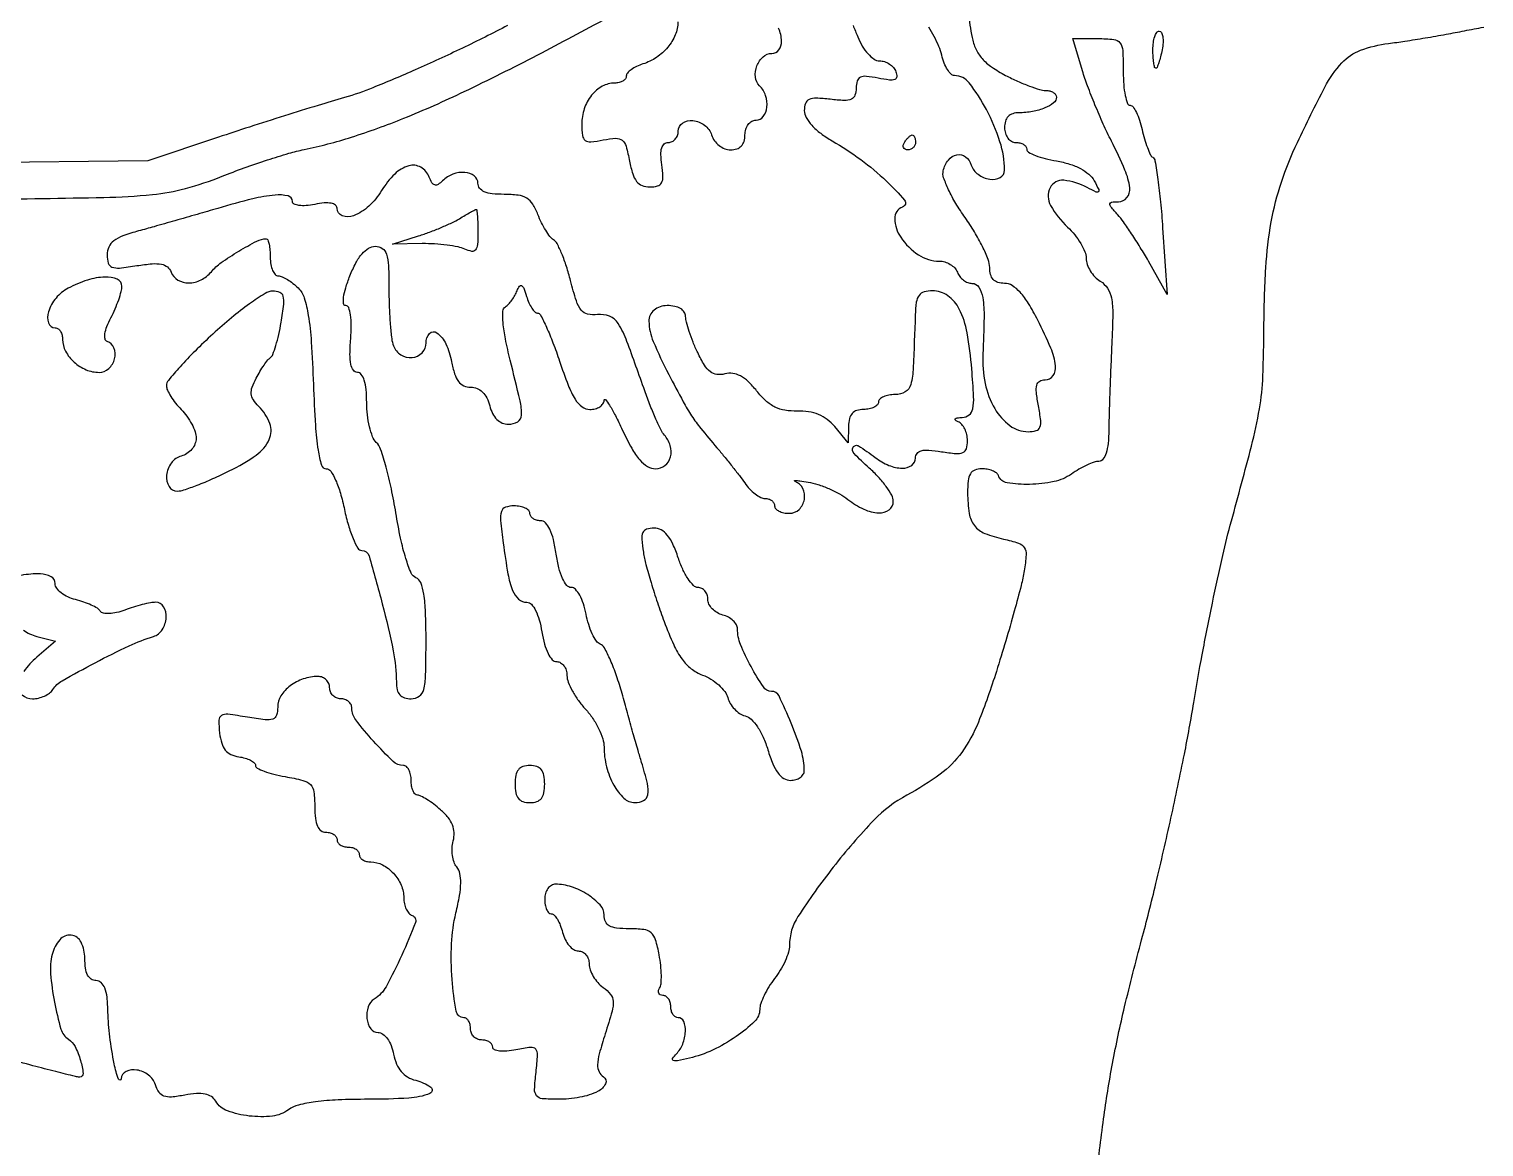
# Model space of a CAD drawing. Extents: x 1 to 512, y 0 to 407.
# Drawn here: x 278.5 to 474.6, y 157.6 to 308.3 of the extents above; entities that cross this region are included whole.
import ezdxf

# ---------------------------------------------------------------- set-up
doc = ezdxf.new("R2010")
doc.units = 0

msp = doc.modelspace()

# ---------------------------------------------------------------- linework, layer by layer
for points in [[(272, 285.318197, 0.001685), (288.547956, 285.587777, 0.018979), (295.103484, 285.965873, 0.042747), (299.555329, 286.780607, 0.028086), (304.5, 288.433542, -0.00845), (307.477106, 289.560483, -0.007334), (310.633933, 290.642834, -0.007397), (313.521109, 291.538592, -0.021412), (315.551686, 292.042456, 0.027236), (321.957972, 293.711502, 0.018858), (329.000741, 296.258695, 0.015492), (337.152471, 299.857379, 0.008292), (347, 304.776835, 0.003509), (356.457997, 309.784012, 0.03925)], [(405.10387, 310.424496, 0.020628), (405.617004, 307.164981, 0.059287), (406.128366, 305.600081, 0.072544), (406.969833, 304.313209, 0.061638), (408.260266, 303.172844, 0.030043), (410.147797, 302.039981, 0.013963), (411.753941, 301.259042, 0.0156), (413.343491, 300.599245, 0.015037), (414.725195, 300.12262, 0.075669), (415.530794, 300, -0.058872), (416.092686, 299.933611, -0.07789), (416.568421, 299.737678, -0.096434), (416.887101, 299.447615, -0.161405), (417, 299.106989, -0.231778), (416.62162, 298.334582, -0.066781), (415.438854, 297.647276, -0.054672), (413.777572, 297.162711, -0.043671), (411.918213, 297, 0.078953), (411.094591, 296.86913, 0.123399), (410.489777, 296.489341, 0.119873), (410.124377, 295.859829, 0.071952), (410, 295, 0.072314), (410.111864, 294.230589, 0.08892), (410.4375, 293.583333, 0.10214), (410.924246, 293.153209, 0.130775), (411.5, 293, -0.058897), (412.073669, 292.93219, -0.077911), (412.559375, 292.73207, -0.096447), (412.884733, 292.435806, -0.161345), (413, 292.087898, 0.272024), (413.231535, 291.693812, 0.032799), (414.178829, 291.244564, 0.031721), (415.475358, 290.823761, 0.020765), (417.013036, 290.497798, -0.033141), (418.75494, 290.083275, -0.045879), (420.238458, 289.470732, -0.053487), (421.379703, 288.706369, -0.095888), (422.08873, 287.834206, -0.009087), (422.701684, 286.637097, -0.32601), (422.650446, 286.347708, -0.315277), (422.355287, 286.301757, -0.008753), (421.141435, 286.924306, 0.097241), (417.977046, 287.894592, 0.313408), (416.150392, 286.887726, 0.247579), (416.212217, 284.491403, 0.078208), (418.5, 281.58758, -0.036602), (419.456653, 280.561127, -0.035354), (420.265625, 279.394662, -0.03748), (420.826261, 278.265258, -0.09676), (421, 277.375876, 0.085443), (421.139898, 276.563196, 0.053088), (421.55925, 275.688428, 0.051402), (422.175559, 274.887419, 0.063592), (422.903831, 274.292132, -0.107478), (423.888283, 273.332979, -0.101122), (424.412503, 272.0308, -0.049162), (424.588629, 269.911514, -0.008095), (424.459044, 265.801585, 0.001737), (424.321518, 262.694588, 0.001454), (424.196614, 259.396403, 0.001466), (424.10003, 256.380286, 0.004022), (424.055213, 254.25, -0.020993), (423.954163, 252.413614, -0.051775), (423.685799, 251.092512, -0.083015), (423.272478, 250.277857, -0.238269), (422.722506, 250, 0.084504), (422.070712, 249.889049, 0.023381), (421.104593, 249.498716, 0.022909), (420.035174, 248.946671, 0.022172), (419.008643, 248.293501, -0.100571), (416.667369, 247.274391, -0.047366), (413.376413, 246.892859, -0.046224), (410.348109, 247.110132, -0.270299), (409.166667, 248.089173, 0.150375), (408.901468, 248.438502, 0.059644), (408.368229, 248.732445, 0.051881), (407.674635, 248.932626, 0.044356), (406.916667, 249, 0.092788), (405.982726, 248.825178, 0.169435), (405.399424, 248.328084, 0.107719), (405.093534, 247.38848, 0.026214), (405.015313, 245.75, 0.03729), (405.234729, 242.987403, 0.127594), (405.943256, 241.34655, 0.132844), (407.341174, 240.294354, 0.041862), (409.863889, 239.521162, -0.023458), (411.881557, 238.983051, -0.172658), (412.663575, 238.389192, -0.165437), (412.91226, 237.421172, -0.021112), (412.654179, 235.256381, -0.022697), (412.241652, 233.284806, -0.004547), (411.315776, 229.814709, -0.004797), (410.161803, 225.79302, -0.004461), (408.903395, 221.695132, -0.017675), (406.468917, 214.861103, -0.062139), (404.227999, 210.775434, -0.07688), (401.320785, 207.83228, -0.037233), (396.836425, 204.997959, 0.079585), (392.395348, 201.635454, 0.024936), (386.913303, 195.309423, 0.021858), (382.14958, 188.643364, 0.145199), (381, 184.768182, -0.074514), (380.861032, 183.840865, -0.030285), (380.4125, 182.642186, -0.029136), (379.765468, 181.389788, -0.032861), (379, 180.272871, 0.02744), (378.234044, 179.180799, 0.02678), (377.585493, 178.00272, 0.027797), (377.130509, 176.908664, 0.08377), (376.993167, 176.115141, -0.20302), (376.30156, 174.501095, -0.04004), (373.808938, 172.463299, -0.040897), (370.642691, 170.635456, -0.054155), (367.5, 169.546348, -0.008564), (365.902083, 169.208657, -0.128872), (365.339539, 169.245381, -0.494341), (365.248124, 169.511351, -0.047535), (365.75, 170.129237, 0.102122), (366.606374, 171.454701, 0.07987), (366.965451, 173.133749, 0.106347), (366.745584, 174.490857, 0.308866), (366, 175, -0.148195), (365.618646, 175.115568, -0.098894), (365.29375, 175.440625, -0.082425), (365.074694, 175.926543, -0.064853), (365, 176.5, 0.06887), (364.920655, 177.073318, 0.085131), (364.688914, 177.559375, 0.099915), (364.344827, 177.884374, 0.140337), (363.940983, 178, -0.106462), (363.584927, 178.076682, -0.180931), (363.371512, 178.288753, -0.163219), (363.337283, 178.607478, -0.084443), (363.489487, 178.98299, 0.118539), (363.685083, 179.578004, 0.023313), (363.724734, 180.710348, 0.02353), (363.645202, 182.064433, 0.019934), (363.437213, 183.48299, 0.026033), (362.947469, 185.506153, 0.142447), (362.344346, 186.441859, 0.150041), (361.350464, 186.882605, 0.029894), (359.388709, 187, -0.024674), (357.693856, 187.08369, -0.099992), (356.710551, 187.385707, -0.165527), (356.187938, 187.951897, -0.104709), (356, 188.839485, 0.189083), (355.463484, 190.207491, 0.064386), (353.79432, 191.598336, 0.059969), (351.606351, 192.64529, 0.081809), (349.452947, 193, 0.136526), (348.898881, 192.845837, 0.100277), (348.426803, 192.4125, 0.086437), (348.109029, 191.764329, 0.070964), (348, 191, 0.042643), (348.06542, 190.234324, 0.062301), (348.261905, 189.5875, 0.081793), (348.550695, 189.149179, 0.209225), (348.891592, 189, -0.208396), (349.277325, 188.831931, -0.050787), (349.705595, 188.265625, -0.043524), (350.105107, 187.457251, -0.031538), (350.410644, 186.5, 0.052514), (350.760596, 185.543788, 0.061291), (351.288816, 184.734375, 0.071387), (351.906036, 184.184637, 0.147328), (352.519052, 184, -0.119389), (353.083904, 183.863175, -0.100671), (353.564972, 183.477348, -0.092147), (353.888029, 182.900314, -0.081833), (354, 182.220759, 0.086506), (354.135889, 181.441205, 0.048414), (354.548699, 180.568691, 0.046406), (355.153281, 179.741955, 0.055585), (355.867911, 179.095204, -0.063392), (356.879918, 178.150269, -0.163168), (357.236735, 177.229106, -0.080643), (357.080824, 175.877727, -0.008427), (356.157541, 172.813478, 0.0103), (355.361336, 170.134693, 0.057052), (355.130691, 168.652072, 0.122141), (355.322905, 167.716966, 0.143834), (355.924729, 167.04652, -0.384958), (356.200721, 166.094897, -0.166186), (355.190007, 165.077346, -0.070021), (352.746055, 164.26855, -0.044975), (349.766542, 164, -0.020626), (347.669728, 164.086533, -0.205441), (346.910018, 164.489546, -0.184407), (346.633685, 165.343083, -0.016152), (346.827764, 167.650393, 0.011958), (347.047411, 170.023254, 0.201988), (346.797696, 170.751763, 0.246716), (346.130007, 171.001703, 0.017955), (344.126964, 170.675393, -0.026574), (342.892858, 170.496114, -0.05066), (341.891428, 170.506237, -0.075318), (341.222128, 170.685499, -0.298073), (341, 171.025, 0.15175), (340.884488, 171.396835, 0.098319), (340.559375, 171.713594, 0.0812), (340.073516, 171.927269, 0.063155), (339.5, 172, -0.099038), (338.927543, 172.114514, -0.097945), (338.440625, 172.440625, -0.097945), (338.114514, 172.927543, -0.099038), (338, 173.5, 0.057167), (337.934188, 174.073731, 0.076482), (337.739603, 174.559375, 0.095492), (337.451705, 174.884883, 0.165545), (337.113544, 175, -0.364103), (336.047377, 175.895046, -0.024352), (335.510552, 180.154513, -0.030963), (335.439333, 184.975956, -0.047113), (336.028762, 189.119894, 0.015199), (336.516435, 191.464764, 0.038932), (336.68394, 193.189215, 0.056091), (336.566015, 194.452783, 0.122508), (336.146683, 195.323258, -0.09124), (335.781422, 195.975113, -0.048096), (335.56677, 196.881039, -0.045671), (335.521431, 197.882215, -0.052486), (335.665208, 198.827754, 0.072849), (335.78978, 199.952191, 0.087375), (335.568734, 200.99227, 0.076282), (334.971086, 201.998422, 0.042046), (333.970347, 203.025718, 0.016933), (333.036714, 203.781617, 0.020761), (332.11386, 204.420055, 0.01972), (331.308054, 204.885992, 0.121802), (330.84699, 205, -0.217397), (330.522926, 205.147891, -0.078645), (330.248803, 205.5875, -0.059801), (330.06204, 206.234221, -0.040441), (330, 207, 0.050847), (329.921974, 207.765282, 0.0708), (329.689691, 208.4125, 0.090893), (329.346862, 208.847697, 0.182558), (328.943629, 209, -0.193719), (327.549352, 209.561257, -0.018273), (324.934614, 212.263944, -0.019354), (322.533735, 215.151593, -0.165207), (322, 216.722861, 0.116702), (321.884728, 217.210005, 0.100529), (321.559375, 217.62484, 0.092997), (321.072846, 217.903318, 0.083795), (320.5, 218, -0.099038), (319.927543, 218.114514, -0.097945), (319.440625, 218.440625, -0.097945), (319.114514, 218.927543, -0.099038), (319, 219.5, 0.103508), (318.880228, 220.072364, 0.098889), (318.540063, 220.559375, 0.096831), (318.031908, 220.88573, 0.094741), (317.434259, 221, 0.081897), (315.455514, 220.673704, 0.080725), (313.675374, 219.72886, 0.089732), (312.434534, 218.377405, 0.141883), (312, 216.876918, -0.074608), (311.835478, 215.780479, -0.242065), (311.337438, 215.269804, -0.111331), (310.315881, 215.166089, -0.0117), (307.923855, 215.512865, 0.009421), (305.263969, 215.910862, 0.164637), (304.418696, 215.742454, 0.270156), (304.065816, 215.126244, 0.026574), (304.173855, 213.350763, 0.043991), (304.450429, 211.999134, 0.098467), (304.938009, 211.076288, 0.114405), (305.687297, 210.494029, 0.073058), (306.75, 210.180449, -0.034702), (307.611536, 209.996409, -0.04927), (308.339063, 209.707267, -0.060463), (308.842851, 209.364429, -0.216408), (309, 209.018347, 0.279544), (309.22207, 208.652186, 0.029426), (310.175, 208.22478, 0.02963), (311.467204, 207.820034, 0.019235), (313, 207.5, -0.019316), (315.39377, 206.999798, -0.138792), (316.407411, 206.418828, -0.164854), (316.877115, 205.440885, -0.030258), (317, 203.412102, 0.026678), (317.082988, 201.857819, 0.077026), (317.359903, 200.818684, 0.129132), (317.833715, 200.221884, 0.162131), (318.5, 200, -0.064853), (319.073457, 199.925306, -0.082425), (319.559375, 199.70625, -0.098894), (319.884432, 199.381354, -0.148195), (320, 199, 0.148195), (320.115568, 198.618646, 0.098894), (320.440625, 198.29375, 0.082425), (320.926543, 198.074694, 0.064853), (321.5, 198, -0.064853), (322.073457, 197.925306, -0.082425), (322.559375, 197.70625, -0.098894), (322.884432, 197.381354, -0.148195), (323, 197, 0.154765), (323.120948, 196.618614, 0.09778), (323.461607, 196.29375, 0.080164), (323.97055, 196.074515, 0.061768), (324.571429, 196, -0.123606), (326.143743, 195.605274, -0.084794), (327.602235, 194.470725, -0.082134), (328.639878, 192.87513, -0.103542), (329, 191.154762, 0.052765), (329.08341, 190.366574, 0.058269), (329.329819, 189.64073, 0.066232), (329.692943, 189.081559, 0.136036), (330.12279, 188.792403, -0.428589), (330.572018, 187.836277, -0.013575), (328.726304, 183.442976, -0.018694), (326.605039, 179.185702, -0.130121), (325.019016, 177.511752, 0.177173), (324.198313, 176.468395, 0.107281), (324.036329, 174.88682, 0.121936), (324.541839, 173.520476, 0.248367), (325.525, 173, -0.158303), (326.171373, 172.790094, -0.079455), (326.784227, 172.175791, -0.063371), (327.294324, 171.239991, -0.043802), (327.633779, 170.081106, 0.04901), (328.039187, 168.748554, 0.077288), (328.660195, 167.730065, 0.084571), (329.514367, 167.010257, 0.07152), (330.608779, 166.562054, -0.090952), (332.627511, 165.642789, -0.597069), (332.529633, 164.791251, -0.080784), (329.676974, 164.157484, -0.014351), (324.19113, 164, 0.010112), (320.149059, 163.918241, 0.02236), (317.075765, 163.655882, 0.028329), (314.8139, 163.229045, 0.097359), (313.466679, 162.599294, -0.130013), (311.279722, 161.744012, -0.057634), (308.156822, 161.746893, -0.058215), (305.216052, 162.442786, -0.173818), (303.648667, 163.743954, 0.115629), (303.059376, 164.359048, 0.096075), (302.217567, 164.700188, 0.067429), (301.053358, 164.768727, 0.027405), (299.475841, 164.561446, -0.023031), (297.681549, 164.309704, -0.109031), (296.657537, 164.437198, -0.162072), (295.997644, 164.951908, -0.070038), (295.509787, 165.969165, 0.154805), (294.595487, 167.264861, 0.121081), (293.00679, 167.951832, 0.157869), (291.563016, 167.739514, 0.259944), (290.881685, 166.75, -0.801019), (290.527633, 166.705259, -0.038092), (289.957674, 168.767665, -0.017351), (289.370746, 172.433028, -0.024067), (289.118315, 175.75, 0.019224), (288.985563, 177.750111, 0.064868), (288.682033, 179.021948, 0.119744), (288.191457, 179.735675, 0.184621), (287.5, 180, -0.152103), (286.851045, 180.202091, -0.12651), (286.375, 180.75, -0.082504), (286.088963, 181.677925, -0.033607), (286, 183, 0.114685), (285.495671, 185.169841, 0.253847), (284.151726, 186.12294, 0.25267), (282.61454, 185.517312, 0.114142), (281.596751, 183.529462, 0.081778), (281.380219, 180.917534, 0.027336), (281.898258, 177.107543, 0.023053), (282.771882, 173.473086, 0.181124), (283.791611, 172.104509, -0.135268), (284.680645, 171.110721, -0.042958), (285.415358, 169.24449, -0.04656), (285.76185, 167.500608, -0.444738), (285.310358, 167, -0.060604), (284.720466, 167.071763, -0.001511), (282.086429, 167.730726, -0.003232), (278.99869, 168.534388, -0.002194), (275.492971, 169.487577, 0.014301)], [(343, 308.7595, -0.008355), (336.898455, 305.708252, -0.007794), (330.55625, 302.788722, -0.007794), (324.84209, 300.3712, -0.026124), (321, 299.044813, 0.004191), (317.45207, 297.991621, 0.002007), (312.9125, 296.582602, 0.001989), (308.184703, 295.073631, 0.002837), (304, 293.693352), (294.5, 290.5), (270.5, 290.254837, 0.001912)], [(365.968197, 309.25, -0.094188), (365.600109, 307.48846, -0.075254), (364.59433, 305.82584, -0.071535), (363.083415, 304.463591, -0.071005), (361.246162, 303.578129, 0.03536), (360.386366, 303.236687, 0.045921), (359.65981, 302.800685, 0.053396), (359.154711, 302.34045, 0.1833), (359, 301.932612, -0.164917), (358.879376, 301.576849, -0.09564), (358.538393, 301.273955, -0.076695), (358.029613, 301.069253, -0.057421), (357.428571, 301, 0.127122), (355.757753, 300.568226, 0.098277), (354.316018, 299.349671, 0.088608), (353.338219, 297.544477, 0.080086), (353, 295.446429, 0.030052), (353.092334, 293.911552, 0.207817), (353.464896, 293.27565, 0.185776), (354.21241, 293.073863, 0.023427), (355.897254, 293.329451, -0.032795), (357.598051, 293.554973, -0.189115), (358.446843, 293.285369, -0.156547), (358.97599, 292.475696, -0.020712), (359.442567, 290.454451, 0.028765), (359.86042, 288.768583, 0.091721), (360.397269, 287.745907, 0.132811), (361.13725, 287.194513, 0.094356), (362.158812, 287, 0.063497), (363.216267, 287.134834, 0.207916), (363.759238, 287.559413, 0.137963), (363.946304, 288.384445, 0.02363), (363.786692, 290, -0.02709), (363.66262, 291.351274, -0.081358), (363.77774, 292.267697, -0.14566), (364.122179, 292.797332, -0.178073), (364.673193, 293, 0.112289), (365.179336, 293.11512, 0.10016), (365.61025, 293.440625, 0.094351), (365.899348, 293.92725, 0.087199), (366, 294.5, -0.248215), (366.587746, 295.611001, -0.178939), (367.974494, 295.955472, -0.134648), (369.562475, 295.32426, -0.155597), (370.5, 294, 0.081113), (370.887511, 293.235622, 0.069591), (371.516015, 292.5875, 0.071315), (372.281172, 292.149993, 0.094537), (373.067388, 292, 0.077711), (373.899705, 292.130147, 0.123703), (374.508423, 292.508717, 0.120774), (374.875191, 293.137742, 0.071998), (375, 294, -0.072314), (375.111864, 294.769411, -0.08892), (375.4375, 295.416667, -0.10214), (375.924246, 295.846791, -0.130775), (376.5, 296, 0.236578), (377.470982, 296.486664, 0.136096), (377.956403, 297.734344, 0.106138), (377.779823, 299.318997, 0.116255), (376.967217, 300.632783, -0.173675), (376.409969, 301.811922, -0.114685), (376.607454, 303.312987, -0.117711), (377.438559, 304.544842, -0.187897), (378.606989, 305, 0.233977), (379.574698, 305.479069, 0.174622), (379.938531, 306.63204, 0.092958), (379.528708, 308.418773, 0.042322)], [(389.566684, 308.779436, -0.007337), (390.19935, 307.25, 0.039458), (390.820188, 305.985577, 0.049962), (391.592151, 304.938167, 0.058432), (392.403484, 304.227887, 0.151737), (393.137123, 304, -0.080974), (393.80952, 303.890388, -0.065654), (394.466923, 303.569326, -0.066525), (395.010337, 303.094366, -0.088544), (395.348627, 302.533877, -0.102814), (395.459636, 301.852493, -0.303004), (395.192763, 301.487871, -0.121022), (394.468258, 301.408092, -0.01655), (392.955615, 301.658877, 0.021961), (391.368847, 301.904347, 0.134115), (390.557205, 301.775801, 0.219711), (390.13706, 301.291454, 0.070613), (390, 300.325801, -0.085299), (389.833178, 299.355045, -0.208384), (389.348353, 298.835934, -0.113337), (388.393834, 298.65934, -0.018364), (386.5, 298.810207, 0.018361), (384.605794, 298.961115, 0.113405), (383.651425, 298.784429, 0.208439), (383.166721, 298.265071, 0.085181), (383, 297.293547, 0.130478), (383.248545, 296.357323, 0.055997), (384.017322, 295.304821, 0.046061), (385.207679, 294.226606, 0.03039), (386.75, 293.20909, -0.028391), (390.605205, 290.68774, -0.029686), (394.089992, 287.780369, -0.030253), (396.5075, 285.214539, -0.522438), (396.25, 284.275794, 0.325876), (395.184941, 282.720815, 0.142563), (395.997375, 280.208117, 0.09786), (398.39198, 277.840379, 0.147214), (401.184394, 277, -0.073243), (401.945494, 276.887908, -0.064138), (402.680081, 276.559375, -0.066866), (403.278207, 276.073528, -0.097475), (403.638374, 275.5, 0.074185), (403.962529, 274.926569, 0.064359), (404.454091, 274.440625, 0.06686), (405.031441, 274.111903, 0.096313), (405.606989, 274, -0.258853), (406.527897, 273.489002, -0.101361), (407.051264, 272.079748, -0.042386), (407.235379, 269.409385, -0.007864), (407.079673, 264.485221, 0.062502), (407.388207, 260.512284, 0.081395), (408.687691, 257.10929, 0.100497), (410.728209, 254.817799, 0.162136), (413.183871, 254, 0.067404), (414.256949, 254.14532, 0.235593), (414.761548, 254.598676, 0.125625), (414.876685, 255.506521, 0.015415), (414.565978, 257.5, -0.017075), (414.291066, 259.303117, -0.09171), (414.356051, 260.289997, -0.199181), (414.740179, 260.803905, -0.134733), (415.454687, 261, 0.2427), (416.54358, 261.56163, 0.186821), (416.878205, 262.877458, 0.070774), (416.238817, 265.264954, 0.016513), (414.483154, 269.033244, 0.019379), (413.228953, 271.287201, 0.047436), (412.094542, 272.806604, 0.069042), (411.026113, 273.700696, 0.14065), (409.983154, 274, -0.074182), (409.103294, 274.131261, -0.131148), (408.484302, 274.51675, -0.124953), (408.121016, 275.174873, -0.064028), (408, 276.116023, 0.092957), (407.791879, 277.225804, 0.021567), (407.024974, 278.971695, 0.021533), (405.951313, 280.936666, 0.019612), (404.680763, 282.866023, -0.020627), (403.437539, 284.762255, -0.025499), (402.44705, 286.627821, -0.025253), (401.790362, 288.240946, -0.140494), (401.73769, 289.164856, -0.10933), (402.425642, 290.626131, -0.17897), (403.572372, 291.343165, -0.219922), (404.732904, 291.07347, -0.151692), (405.516196, 289.948971, 0.160631), (406.420476, 288.697915, 0.118436), (408.011953, 288.0426, 0.161193), (409.408655, 288.274888, 0.279672), (409.994423, 289.25, 0.076829), (409.383115, 293.091281, 0.04401), (407.555188, 297.42514, 0.04232), (405.246837, 301.01311, 0.232697), (403.241113, 302, -0.203575), (402.800312, 302.187231, -0.053049), (402.317208, 302.807813, -0.045097), (401.870675, 303.697103, -0.032995), (401.534278, 304.75, 0.036695), (401.141495, 305.948746, 0.023356), (400.520274, 307.279687, 0.023439), (399.784246, 308.535103, 0.039692)], [(422.360525, 153, -0.009121), (423.346895, 161.366848, -0.012634), (424.556804, 168.823495, -0.012029), (426.190844, 176.483122, -0.007213), (428.480401, 185.5, 0.007053), (430.412941, 193.100608, 0.004616), (432.435776, 201.9125, 0.004643), (434.248092, 210.536672, 0.008874), (435.515892, 217.5, -0.005864), (436.648166, 223.938678, -0.004619), (438.020311, 230.884375, -0.004672), (439.415233, 237.314564, -0.011506), (440.591561, 242, 0.003279), (443.292043, 252.052996, 0.022384), (444.367399, 257.070852, 0.031118), (444.82901, 261.487525, 0.00986), (444.976143, 268.11351, -0.014277), (445.22436, 276.109291, -0.029871), (445.965012, 282.287645, -0.035262), (447.328321, 287.637325, -0.030772), (449.479874, 293, -0.009187), (453.190308, 300.461889, -0.066212), (455.492698, 303.741768, -0.11854), (457.998695, 305.421623, -0.057488), (461.768314, 306.342949, 0.006684), (463.974214, 306.649825, 0.003449), (466.725692, 307.08961, 0.003427), (469.549636, 307.580898, 0.005183), (472, 308.050804, -0.009774), (474.609406, 308.526417, -0.004749)], [(277.549735, 218.544125, 0.187427), (278.95031, 218, 0.057607), (279.755648, 218.093095, 0.049571), (280.562625, 218.368815, 0.052065), (281.251648, 218.774687, 0.092083), (281.70031, 219.25554, -0.122836), (282.921723, 220.414617, -0.007386), (287.400235, 222.861237, -0.011809), (291.978937, 225.138941, -0.03504), (295.25, 226.399931, 0.180619), (296.433455, 227.309494, 0.123051), (296.961989, 228.94113, 0.151957), (296.615066, 230.401631, 0.264945), (295.5651, 231, 0.046591), (294.831216, 230.931466, 0.014518), (293.749138, 230.694866, 0.014373), (292.54935, 230.358878, 0.015384), (291.398068, 229.961246, -0.031673), (290.286568, 229.617422, -0.047601), (289.28253, 229.474352, -0.058813), (288.498245, 229.530192, -0.202614), (288.082969, 229.807273, 0.111549), (287.682743, 230.192282, 0.026661), (286.863435, 230.629852, 0.026092), (285.845496, 231.042403, 0.023219), (284.75, 231.36508, -0.047896), (283.697928, 231.732199, -0.058314), (282.807813, 232.275432, -0.068948), (282.201168, 232.902723, -0.159069), (282, 233.519052, 0.27435), (281.448695, 234.448175, 0.119248), (280.009291, 234.834747, 0.052397), (277.423533, 234.628225, 0.012898)], [(277.741054, 227.259188, 0.058671), (278.557652, 226.749812, 0.048691), (279.522736, 226.404938), (282.045472, 225.771771), (279.522736, 223.604049, 0.060037), (277.76385, 221.681658, 0.130557)]]:
    msp.add_lwpolyline(points, format="xyb")
for points in [[(431.244751, 305.5, -0.013875), (431.033865, 304.5418, -0.021857), (430.7946, 303.734375, -0.017542), (430.556361, 303.114399, -0.300822), (430.383423, 303, -0.347462), (430.232649, 303.119163, -0.020244), (430.11263, 303.734375, -0.023639), (430.027631, 304.541581, -0.014412), (430, 305.5, -0.032714), (430.062724, 306.457653, -0.050289), (430.253015, 307.265625, -0.064968), (430.530586, 307.823693, -0.249889), (430.861328, 308, -0.285831), (431.156008, 307.816555, -0.076393), (431.329256, 307.265625, -0.053628), (431.365641, 306.458177, -0.031701)], [(426, 302.5, 0.019264), (426.066482, 300.775129, 0.031193), (426.27041, 299.321875, 0.03258), (426.561962, 298.255655, 0.31998), (426.920545, 298, -0.239872), (427.321161, 297.796073, -0.041348), (427.777799, 297.045313, -0.037139), (428.20903, 295.994909, -0.025424), (428.546177, 294.75, 0.016663), (428.869136, 293.468967, 0.020931), (429.25669, 292.307812, 0.019611), (429.652999, 291.378786, 0.131675), (429.974823, 291, -0.203413), (430.283749, 290.512435, -0.005725), (430.667767, 288.004931, -0.01082), (431.027985, 284.989078, -0.007121), (431.317721, 281.506149), (431.937061, 272.512297), (429.389881, 277.006149, 0.008698), (428.299021, 278.854966, 0.008302), (427.127885, 280.693994, 0.008271), (426.040058, 282.283376, 0.029131), (425.266363, 283.25, -0.009259), (424.335507, 284.322702, -0.187428), (424.200082, 284.723767, -0.370614), (424.413306, 284.950477, -0.026557), (425.345012, 285, 0.229512), (426.501327, 285.560289, 0.198164), (426.873672, 286.869336, 0.073009), (426.233469, 289.276913, 0.015843), (424.406853, 293.183817, -0.011498), (423.318234, 295.460465, -0.008016), (422.190929, 298.075575, -0.00809), (421.19003, 300.619879, -0.016572), (420.504721, 302.650573), (419.195736, 307), (422.597868, 307, -0.025853), (424.726496, 306.889861, -0.207936), (425.560993, 306.419325, -0.150948), (425.930257, 305.400501, -0.012021)], [(398, 293, -0.105053), (397.918938, 292.618444, -0.099167), (397.688914, 292.29375, -0.09642), (397.345238, 292.076123, -0.093332), (396.940983, 292, -0.108972), (396.586039, 292.078288, -0.182303), (396.3746, 292.29375, -0.161196), (396.343488, 292.6179, -0.082592), (396.5, 293, -0.029505), (396.768994, 293.382774, -0.035638), (397.066025, 293.70625, -0.038439), (397.34829, 293.934461, -0.151918), (397.559017, 294, -0.210953), (397.727648, 293.92554, -0.081139), (397.870461, 293.70625, -0.061769), (397.967655, 293.382849, -0.042167)], [(326, 286.5, -0.067838), (324.283713, 284.416441, -0.092607), (322.229445, 283.123943, -0.186461), (320.701166, 283.11138, -0.312168), (320, 284.125, 0.235987), (319.786022, 284.553121, 0.118186), (319.216667, 284.799583, 0.066631), (318.280771, 284.837208, 0.026134), (317, 284.65, -0.028511), (315.829405, 284.484574, -0.051981), (314.865385, 284.504327, -0.076205), (314.216192, 284.688528, -0.293575), (314, 285.025, 0.349338), (313.396665, 285.783158, 0.079414), (311.639497, 285.902761, 0.038721), (308.627326, 285.392095, 0.010267), (303.918409, 284.109764, -0.001236), (301.14988, 283.301858, -0.000963), (298.13697, 282.437, -0.000974), (295.326541, 281.642035, -0.002369), (293.25, 281.069622, 0.021282), (291.138989, 280.400855, 0.075554), (289.896644, 279.721873, 0.121788), (289.236218, 278.900851, 0.109189), (289, 277.83205, 0.071589), (289.161133, 276.712418, 0.239555), (289.654953, 276.188797, 0.11405), (290.666337, 276.069603, 0.01219), (293.025298, 276.388055, -0.01789), (295.054414, 276.638463, -0.068636), (296.322233, 276.574959, -0.121939), (297.126286, 276.206412, -0.13377), (297.632286, 275.515863, 0.169844), (298.538677, 274.446038, 0.135996), (300.006671, 274.053792, 0.115334), (301.66542, 274.45776, 0.102742), (303.054723, 275.565937, -0.066125), (304.378747, 276.789574, -0.018469), (306.748109, 278.331848, -0.015617), (309.187062, 279.692444, -0.119977), (310.45034, 280, -0.311778), (310.663961, 279.852453, -0.036383), (310.838537, 279.265625, -0.0334), (310.960274, 278.458207, -0.020721), (311, 277.5, 0.040942), (311.07851, 276.542806, 0.060377), (311.314732, 275.734375, 0.079389), (311.66156, 275.185256, 0.215499), (312.071429, 275, -0.103165), (312.593073, 274.891212, -0.032633), (313.303637, 274.524488, -0.031015), (314.063145, 274.000745, -0.029931), (314.761622, 273.381235, -0.120903), (315.579512, 272.031401, -0.036864), (316.129077, 269.688797, -0.023355), (316.525062, 266.104567, -0.006268), (316.816029, 260.381235, 0.005527), (317.089103, 254.848192, 0.022816), (317.443532, 251.51678, 0.033976), (317.89512, 249.492972, 0.332313), (318.554937, 249, -0.25201), (319.156433, 248.676275, -0.041274), (319.81346, 247.475933, -0.034685), (320.450047, 245.726438, -0.018738), (321, 243.5, 0.01944), (321.523704, 241.392549, 0.029576), (322.155424, 239.615625, 0.029306), (322.803027, 238.306245, 0.269476), (323.329986, 238, -0.333521), (324.311588, 237.263281, -0.006456), (326.10431, 230.790907, -0.014404), (327.581226, 224.439947, -0.050017), (328.000491, 220.25, 0.056186), (328.116004, 219.223282, 0.126221), (328.472284, 218.531189, 0.138385), (329.092144, 218.134531, 0.07369), (330, 218, 0.15626), (331.07746, 218.345155, 0.17748), (331.686653, 219.236626, 0.05664), (331.948328, 221.16307, 0.005462), (332, 225.893011, 0.009052), (331.931498, 229.676384, 0.031224), (331.690058, 232.116227, 0.049291), (331.280948, 233.656803, 0.214795), (330.632342, 234.310842, -0.206186), (329.987585, 234.939907, -0.0228), (329.273931, 236.922929, -0.02277), (328.570475, 239.628984, -0.011952), (327.931081, 243.047663, 0.011909), (327.325442, 246.287379, 0.015349), (326.607719, 249.228894, 0.013139), (325.876332, 251.624694, 0.116226), (325.298739, 252.558404, -0.105475), (324.798027, 253.330672, -0.031952), (324.381505, 254.67162, -0.030434), (324.095691, 256.274686, -0.028905), (324, 257.928571, 0.022203), (323.922643, 259.669739, 0.052724), (323.672803, 260.940381, 0.083537), (323.275414, 261.730142, 0.238875), (322.742794, 262, -0.247682), (322.202978, 262.284882, -0.100932), (321.870942, 263.073672, -0.053007), (321.746364, 264.433878, -0.016198), (321.843488, 266.5, 0.019208), (321.917228, 268.299488, 0.037188), (321.813983, 269.735027, 0.047573), (321.57084, 270.723401, 0.318815), (321.181139, 271, -0.37942), (320.876343, 271.270187, -0.06437), (320.883378, 272.115169, -0.040946), (321.165903, 273.386139, -0.018431), (321.732135, 275, -0.02695), (322.533039, 276.75475, -0.056374), (323.372893, 277.996441, -0.078125), (324.246883, 278.743926, -0.138782), (325.15169, 279, -0.148982), (326.104917, 278.709526, -0.170759), (326.671923, 277.94951, -0.066616), (326.939421, 276.388142, -0.00916), (327, 273.081787, 0.009343), (327.044511, 270.699973, 0.010846), (327.178303, 268.4374, 0.009941), (327.370527, 266.533765, 0.06155), (327.606989, 265.581787, 0.162982), (328.607915, 264.367879, 0.162911), (330.138206, 264.001238, 0.181505), (331.464387, 264.63684, 0.193556), (332, 265.968615, -0.183504), (332.485409, 267.246689, -0.38772), (333.456551, 267.349138, -0.127674), (334.684529, 265.837349, -0.060764), (335.447017, 263.430731, 0.02982), (335.852931, 261.80769, 0.085197), (336.382956, 260.776228, 0.124416), (337.091989, 260.204522, 0.108175), (338.026261, 260, -0.098025), (338.883717, 259.830265, -0.095813), (339.619713, 259.346068, -0.083367), (340.196901, 258.556945, -0.054869), (340.589356, 257.5, 0.055092), (340.977912, 256.454981, 0.080962), (341.552234, 255.663337, 0.09348), (342.277583, 255.172211, 0.102549), (343.108408, 255, 0.137074), (344.356785, 255.348794, 0.254698), (344.870874, 256.232055, 0.06436), (344.674455, 258.1852, 0.004332), (343.353237, 263.644763, -0.011682), (342.705212, 266.505857, -0.027361), (342.389147, 268.675387, -0.03251), (342.35036, 270.228977, -0.242896), (342.703293, 270.850279, 0.060401), (343.127235, 271.206123, 0.029557), (343.578448, 271.749769, 0.028808), (343.986557, 272.37807, 0.037008), (344.282755, 273, -0.050709), (344.600894, 273.623483, -0.402973), (344.887249, 273.690986, -0.171271), (345.179929, 273.341325, -0.015645), (345.54933, 272.25, 0.030595), (345.869933, 271.3885, 0.041568), (346.267897, 270.660937, 0.047552), (346.680463, 270.149337, 0.201961), (347.035101, 270, -0.282396), (347.435356, 269.754349, -0.010484), (348.236798, 268.090625, -0.016278), (349.112984, 265.99134, -0.010397), (350, 263.5, 0.012104), (351.163592, 260.266812, 0.047796), (352.111174, 258.378903, 0.088185), (353.038673, 257.356194, 0.166068), (354.08153, 257, 0.063255), (354.815765, 257.093262, 0.080792), (355.439319, 257.367188, 0.097509), (355.858456, 257.773249, 0.150886), (356.009769, 258.25, -0.69304), (356.202511, 258.320553, -0.039855), (356.73466, 257.590625, -0.01998), (357.523401, 256.181637, -0.008663), (358.463764, 254.25, 0.01721), (359.727194, 251.763634, 0.050792), (360.817715, 250.190153, 0.080001), (361.861348, 249.304705, 0.136824), (362.953995, 249, 0.171036), (364.218052, 249.445429, 0.161373), (364.960584, 250.595706, 0.136028), (364.934278, 252.128477, 0.113751), (364.131494, 253.55, -0.071929), (363.698086, 254.187601, -0.009255), (363.000298, 255.689687, -0.010655), (362.238775, 257.515933, -0.008702), (361.500219, 259.5, 0.003949), (359.086469, 266.177798, 0.050271), (357.915284, 268.570468, 0.157215), (356.746574, 269.561384, 0.128278), (355.113936, 269.785162, -0.082701), (353.788035, 269.846303, -0.174249), (352.924742, 270.382914, -0.091685), (352.266733, 271.62623, -0.013655), (351.48978, 274.363207, 0.015978), (350.937892, 276.273521, 0.020449), (350.303038, 277.990883, 0.018797), (349.671723, 279.358147, 0.137624), (349.188405, 279.883559, -0.090598), (348.710174, 280.315234, -0.025143), (348.132605, 281.149502, -0.024512), (347.562785, 282.17722, -0.023484), (347.087312, 283.270352, 0.047658), (346.389998, 284.68288, 0.120031), (345.578275, 285.482785, 0.104282), (344.414504, 285.883141, 0.03089), (342.524751, 286, -0.025198), (340.906696, 286.081594, -0.075537), (339.837458, 286.35639, -0.129396), (339.227251, 286.82969, -0.164903), (339, 287.5, 0.237571), (338.501229, 288.490487, 0.142992), (337.239631, 288.956377, 0.107205), (335.613789, 288.720787, 0.107385), (334.232783, 287.832783, -0.051647), (333.629749, 287.34294, -0.21548), (333.178536, 287.272657, -0.194307), (332.79619, 287.565606, -0.041719), (332.425794, 288.332783, 0.172699), (331.298282, 289.648732, 0.202238), (329.677435, 289.846225, 0.126215), (327.780534, 288.737479, 0.059363)], [(339, 280.893011, -0.017712), (338.940697, 279.219469, -0.146198), (338.674544, 278.5149, -0.279222), (338.162857, 278.313664, -0.066264), (337.25, 278.598255, 0.058096), (336.310811, 278.907912, 0.017929), (334.839063, 279.155349, 0.017668), (333.159777, 279.316008, 0.018534), (331.5, 279.354163), (327.5, 279.297838), (331, 280.398919, 0.013112), (332.486568, 280.909791, 0.01051), (334.059375, 281.534812, 0.010657), (335.490062, 282.174729, 0.026428), (336.5, 282.719591, -0.004138), (337.284442, 283.189078, -0.005985), (337.985938, 283.58986, -0.003271), (338.583358, 283.916665, -0.093515), (338.75, 283.969591, -0.418424), (338.85014, 283.890005, -0.006402), (338.926562, 283.078389, -0.012722), (338.982044, 282.082246, -0.007549)], [(283.75, 273.339355, 0.098037), (282.113298, 272.015154, 0.094878), (281.081501, 270.152716, 0.161501), (281.086758, 268.656841, 0.322271), (282, 268, -0.154765), (282.381386, 267.879052, -0.09778), (282.70625, 267.538393, -0.080164), (282.925485, 267.02945, -0.061768), (283, 266.428571, 0.123981), (283.399223, 264.843299, 0.086559), (284.543688, 263.387082, 0.083209), (286.164082, 262.357629, 0.100321), (287.928571, 262, 0.189894), (289.220105, 262.508859, 0.142369), (290.009891, 263.834468, 0.156378), (289.92883, 265.28662, 0.223429), (289.012405, 266.166667, -0.273077), (288.721385, 266.503795, -0.083715), (288.713033, 267.203733, -0.05431), (288.977922, 268.18515, -0.026725), (289.512405, 269.364307, 0.017704), (290.08182, 270.562582, 0.017879), (290.563019, 271.794271, 0.017994), (290.904125, 272.894208, 0.066278), (291, 273.614307, 0.301961), (290.377473, 274.551125, 0.109354), (288.728282, 274.851118, 0.068396), (286.348334, 274.431583, 0.04346)], [(303.25, 267.159822, 0.009747), (300.855473, 264.870751, 0.014051), (298.835938, 262.747281, 0.009711), (297.258415, 260.922285, 0.1751), (297, 260.207002, 0.108963), (297.131779, 259.609485, 0.03088), (297.5875, 258.767057, 0.029544), (298.23454, 257.854346, 0.027417), (299, 257, -0.041525), (299.76537, 256.095726, -0.035966), (300.4125, 255.03426, -0.037615), (300.858141, 253.981377, -0.081479), (301, 253.116631, -0.097502), (300.850026, 252.354863, -0.076311), (300.415093, 251.631104, -0.073995), (299.767412, 251.051899, -0.081717), (299, 250.710251, 0.172892), (297.660729, 249.797584, 0.13069), (297.011775, 248.125974, 0.167621), (297.349286, 246.628969, 0.259845), (298.477846, 246, 0.082049), (299.349234, 246.143962, 0.010426), (301.143708, 246.795568, 0.011992), (303.255188, 247.671281, 0.009712), (305.477846, 248.708318, 0.039394), (309.109926, 250.859517, 0.132943), (310.857055, 252.963532, 0.200324), (310.928778, 255.120347, 0.106203), (309.452181, 257.404962, -0.049499), (308.716678, 258.302533, -0.124678), (308.43728, 259.09367, -0.110345), (308.552194, 259.983776, -0.034161), (309.101885, 261.226391, -0.014492), (309.613763, 262.133472, -0.016015), (310.161435, 262.979002, -0.015551), (310.672162, 263.667976, -0.075107), (311.027237, 264, 0.154262), (311.348589, 264.41171, 0.015662), (311.749937, 265.601562, 0.018425), (312.14025, 267.085761, 0.013675), (312.465431, 268.75, 0.011127), (312.815874, 271.1777, 0.096099), (312.739182, 272.263731, 0.23631), (312.276666, 272.784509, 0.101885), (311.337898, 272.95282, 0.134909), (310.294975, 272.637206, 0.014874), (308.203945, 271.231665, 0.017291), (305.777813, 269.36373, 0.013172)], [(397.956607, 269.75, -0.002846), (397.687425, 262.626735, -0.050841), (397.356384, 260.360617, -0.199891), (396.621261, 259.375806, -0.134549), (395.25, 259, 0.042509), (394.388608, 258.926633, 0.062152), (393.660937, 258.70625, 0.081611), (393.167746, 258.382361, 0.209708), (393, 258, -0.191087), (392.848523, 257.618118, -0.088204), (392.4125, 257.29375, -0.068025), (391.765418, 257.073693, -0.048028), (391, 257, 0.074713), (390.095148, 256.864033, 0.13523), (389.468002, 256.464591, 0.123625), (389.098948, 255.770749, 0.057075), (388.966731, 254.75), (388.933461, 252.5), (387.107359, 254.687115, 0.05747), (386.10135, 255.643851, 0.063234), (384.934255, 256.310823, 0.06022), (383.58821, 256.687108, 0.045211), (382.051556, 256.782403, -0.047794), (380.395231, 256.893695, -0.074885), (379.039015, 257.331269, -0.070834), (377.820519, 258.170305, -0.03832), (376.57736, 259.505442, 0.032333), (375.434994, 260.762131, 0.069936), (374.380865, 261.528658, 0.091094), (373.351338, 261.855488, 0.095661), (372.291414, 261.786457, -0.09434), (371.213267, 261.713403, -0.136927), (370.336998, 262.076293, -0.090222), (369.530862, 262.984276, -0.025286), (368.624982, 264.66023, -0.015031), (368.002956, 266.072381, -0.015757), (367.477339, 267.497523, -0.015594), (367.101933, 268.752593, -0.064955), (367, 269.533927, 0.147066), (366.819839, 270.133195, 0.114582), (366.323691, 270.603393, 0.085358), (365.530852, 270.90189, 0.047479), (364.5, 271, 0.170604), (362.743617, 270.382741, 0.233744), (362.047724, 268.887709, 0.094413), (362.633482, 266.164445, 0.019786), (364.718761, 261.731594, 0.003871), (366.670472, 258.046013, 0.021688), (367.814317, 256.129631, 0.025224), (369.048499, 254.443755, 0.006404), (371.221579, 251.838366, -0.005742), (372.201476, 250.666683, -0.004207), (373.262749, 249.345129, -0.004251), (374.246656, 248.076543, -0.009399), (374.970759, 247.088366, 0.03738), (375.628013, 246.289264, 0.039589), (376.38526, 245.613457, 0.042943), (377.127039, 245.144609, 0.120028), (377.720759, 245, -0.07663), (378.209482, 244.924656, -0.089631), (378.624223, 244.70625, -0.10076), (378.901479, 244.381366, -0.127083), (379, 244, 0.191087), (379.151477, 243.618118, 0.088204), (379.5875, 243.29375, 0.068025), (380.234582, 243.073693, 0.048028), (381, 243, 0.195557), (382.297785, 243.527765, 0.15741), (383.007209, 244.870513, 0.159497), (382.793271, 246.361375, 0.199844), (381.75, 247.271696, -0.313253), (381.682802, 247.361819, -0.433713), (381.748438, 247.427521, -0.024883), (382.41769, 247.372308, -0.006268), (383.5, 247.214702, -0.039239), (384.822261, 246.897314, -0.02418), (386.319302, 246.329775, -0.024184), (387.753916, 245.620647, -0.039385), (388.884859, 244.869682, 0.056911), (391.027916, 243.552231, 0.099429), (393.045311, 243.060058, 0.170853), (394.427118, 243.483501, 0.238103), (395, 244.618312, 0.12672), (394.791513, 245.427734, 0.030755), (394.045313, 246.603049, 0.029585), (392.994007, 247.886416, 0.025674), (391.75, 249.102339, -0.019242), (389.706256, 251.049197, -0.33309), (389.595467, 251.909131, -0.428847), (390.312453, 252.088859, -0.020733), (392.55887, 250.531803, 0.062358), (394.40997, 249.464532, 0.095553), (396.216384, 249.083425, 0.154983), (397.4841, 249.461894, 0.248206), (398, 250.437129, -0.162057), (398.212507, 251.075564, -0.172879), (398.760049, 251.438837, -0.082419), (399.778779, 251.519423, -0.018839), (401.5, 251.306287, 0.016332), (403.473775, 251.051824, 0.124512), (404.392001, 251.192661, 0.227722), (404.851463, 251.713314, 0.068919), (405, 252.785824, 0.056486), (404.907005, 253.606367, 0.057507), (404.632812, 254.380041, 0.063457), (404.228491, 254.994182, 0.120148), (403.75, 255.337719, -0.060412), (403.375467, 255.544377, -0.453157), (403.358515, 255.722352, -0.172456), (403.631715, 255.862249, -0.021971), (404.299994, 255.921053, 0.158017), (405.222149, 256.265288, 0.178371), (405.711859, 257.069335, 0.061464), (405.829865, 258.722765, 0.007031), (405.584523, 262.458279, 0.024253), (404.955785, 267.337923, 0.072328), (403.89554, 270.526156, 0.121026), (402.351974, 272.335381, 0.157172), (400.289905, 273, 0.067342), (399.147135, 272.845386, 0.171443), (398.470291, 272.37379, 0.121539), (398.102763, 271.455673, 0.026706)], [(342.407228, 238.987821, 0.010132), (343.044305, 234.832946, 0.051877), (343.67963, 232.590395, 0.114218), (344.487844, 231.42705, 0.186147), (345.595171, 231, -0.209725), (346.204618, 230.732606, -0.069129), (346.774327, 229.910214, -0.050418), (347.261718, 228.642535, -0.026941), (347.615991, 227, 0.02706), (347.969105, 225.364726, 0.049849), (348.45621, 224.095295, 0.067755), (349.024147, 223.267475, 0.211623), (349.627808, 223, -0.13408), (350.151084, 222.857109, -0.100461), (350.596919, 222.455394, -0.087272), (350.896925, 221.85449, -0.072364), (351, 221.146023, 0.093822), (351.169831, 220.24892, 0.032033), (351.734375, 219.044248, 0.030525), (352.543248, 217.763517, 0.030777), (353.5, 216.594501, -0.039069), (354.456763, 215.385144, -0.033853), (355.265625, 213.983941, -0.035328), (355.823553, 212.607991, -0.078812), (356, 211.495531, 0.062364), (356.33351, 208.832051, 0.064486), (357.312867, 206.365245, 0.075543), (358.681363, 204.592914, 0.192961), (360.160515, 204, 0.12186), (361.338818, 204.291505, 0.234327), (361.894792, 205.061455, 0.100012), (361.843511, 206.555456, 0.015485), (361.064796, 209.429002, -0.003407), (360.591676, 211.021481, -0.001062), (359.902794, 213.418466, -0.001061), (359.144542, 216.099643, -0.00117), (358.422308, 218.697689, 0.015356), (357.678607, 221.106023, 0.021189), (356.85486, 223.213596, 0.018471), (356.053979, 224.863515, 0.180819), (355.48378, 225.36785, -0.155155), (354.964605, 225.782783, -0.037436), (354.416938, 226.753112, -0.03488), (353.928512, 228.015105, -0.028532), (353.580956, 229.420161, 0.033507), (353.224425, 230.802402, 0.048229), (352.714388, 231.957501, 0.058975), (352.134443, 232.752903, 0.208698), (351.568231, 233, -0.229004), (350.968506, 233.289881, -0.062362), (350.406941, 234.214628, -0.045351), (349.919218, 235.636016, -0.022767), (349.552271, 237.5, 0.021615), (349.172538, 239.45265, 0.050994), (348.682368, 240.850799, 0.077574), (348.101367, 241.711199, 0.208449), (347.438727, 242, -0.06775), (346.888792, 242.07486, -0.084403), (346.422626, 242.29375, -0.099676), (346.110896, 242.61866, -0.142453), (346, 243, 0.200919), (345.839992, 243.382115, 0.084835), (345.374656, 243.70625, 0.064892), (344.686046, 243.926486, 0.045016), (343.871169, 244, 0.082509), (342.708569, 243.806836, 0.244011), (342.166245, 243.239474, 0.095917), (342.054411, 242.039428, 0.00839)], [(361.298208, 237.75, 0.025418), (361.648912, 236.093116, 0.008053), (362.336467, 233.661079, 0.008017), (363.191501, 230.970157, 0.008832), (364.106682, 228.394098, 0.015781), (365.393415, 225.268936, 0.050335), (366.518595, 223.31613, 0.073539), (367.741417, 222.055368, 0.073365), (369.277738, 221.201267, -0.048385), (370.417429, 220.639986, -0.044557), (371.46238, 219.856489, -0.047494), (372.267262, 218.981093, -0.098507), (372.671123, 218.149624, 0.07214), (373.003721, 217.362538, 0.055393), (373.572592, 216.621194, 0.056204), (374.278954, 216.034254, 0.081493), (375.018467, 215.705422, -0.130307), (375.846981, 215.236605, -0.052066), (376.686397, 214.225065, -0.043819), (377.4585, 212.815273, -0.030604), (378.0843, 211.112968, 0.024519), (378.751057, 209.228823, 0.063253), (379.461132, 207.975581, 0.095426), (380.252648, 207.254751, 0.13797), (381.158288, 207, 0.07007), (381.862162, 207.099127, 0.085887), (382.458997, 207.388297, 0.100136), (382.858033, 207.817785, 0.138132), (383, 208.321861, 0.075794), (382.604591, 210.915331, 0.022245), (381.230468, 214.714174, 0.014706), (379.592839, 218.37174, 0.287667), (378.59121, 219, -0.249657), (377.482213, 219.590547, -0.023211), (375.817409, 222.331947, -0.028814), (374.41025, 225.307563, -0.096326), (374, 227.417296, 0.131938), (373.850963, 227.972263, 0.073533), (373.4125, 228.523973, 0.064914), (372.764739, 228.989187, 0.059421), (372, 229.289749, -0.070024), (371.235545, 229.608997, -0.069688), (370.5875, 230.127252, -0.075597), (370.150168, 230.758114, -0.114309), (370, 231.40638, 0.082704), (369.898634, 232.015013, 0.092531), (369.606392, 232.531874, 0.100615), (369.171142, 232.877486, 0.118183), (368.66006, 233, -0.205507), (368.056967, 233.25881, -0.043327), (367.325942, 234.175, -0.03875), (366.603541, 235.468311, -0.028298), (366, 237, 0.025379), (365.281862, 238.85416, 0.06634), (364.533225, 240.067705, 0.098305), (363.698327, 240.75618, 0.124029), (362.730534, 241, 0.075375), (361.742182, 240.850154, 0.217003), (361.236896, 240.3995, 0.124349), (361.087433, 239.5165, 0.019505)], [(344, 206.5, 0.044917), (344.106468, 205.317234, 0.124434), (344.45, 204.5625, 0.149477), (345.064742, 204.142566, 0.07578), (346, 204, 0.07578), (346.935258, 204.142566, 0.149477), (347.55, 204.5625, 0.124434), (347.893532, 205.317234, 0.044917), (348, 206.5, 0.044917), (347.893532, 207.682766, 0.124434), (347.55, 208.4375, 0.149477), (346.935258, 208.857434, 0.07578), (346, 209, 0.07578), (345.064742, 208.857434, 0.149477), (344.45, 208.4375, 0.124434), (344.106468, 207.682766, 0.044917)]]:
    msp.add_lwpolyline(points, format="xyb", close=True)

doc.saveas('drawing.dxf')
